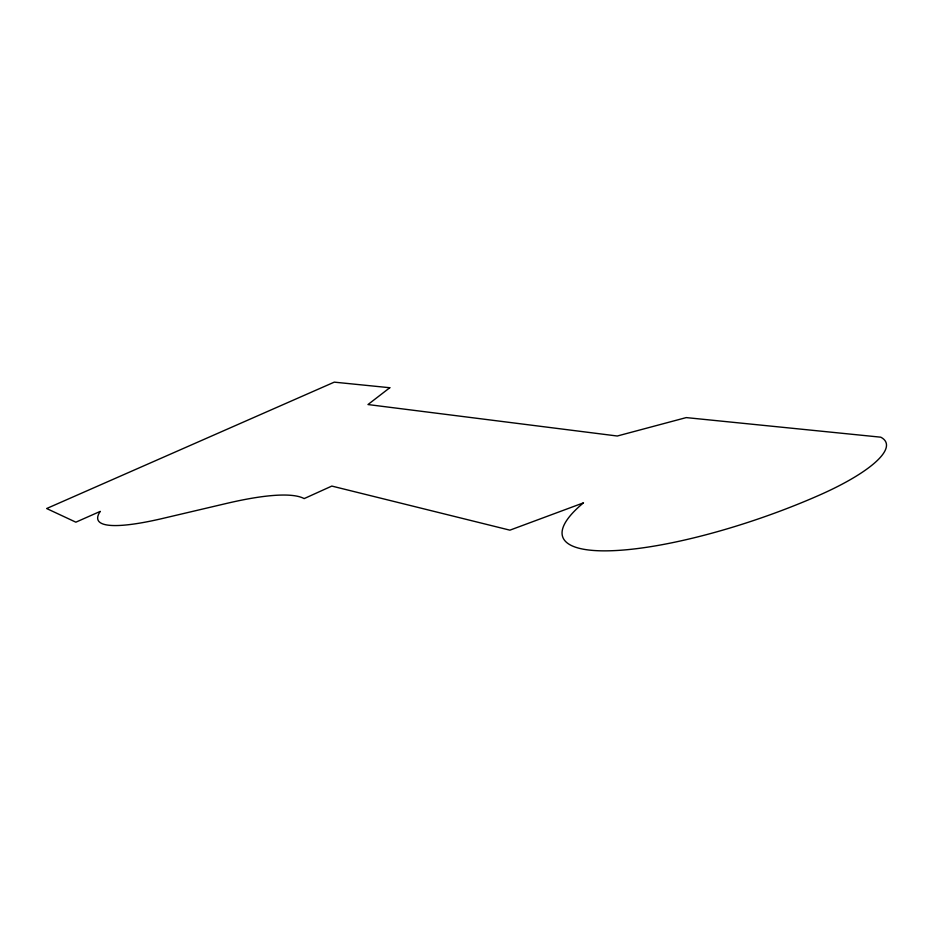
<?xml version="1.0" encoding="UTF-8"?>
<svg xmlns="http://www.w3.org/2000/svg" width="933" height="933" viewBox="0 0 933 933"><rect width="100%" height="100%" fill="white"/><g stroke="black" fill="none" stroke-linecap="round" stroke-linejoin="round"><path stroke-width="1.4" d="M389.796 387.731L367.987 404.549L617.273 436.014L686.245 417.599L880.74 437.18A119.669 29.833 -18.8 0 1 818.964 495.318A193.539 46.895 -19.1 0 1 610.928 550.75A193.539 46.895 -19.1 0 1 583.487 502.84L509.896 530.166L331.821 486.07L304.158 498.607A226.136 42.883 -22.8 0 0 226.871 503.354L162.774 518.421A187.696 30.521 -21.7 0 1 100.263 511.377L75.865 522.177L46.65 508.532L334.271 382.145L389.796 387.731"/></g></svg>
